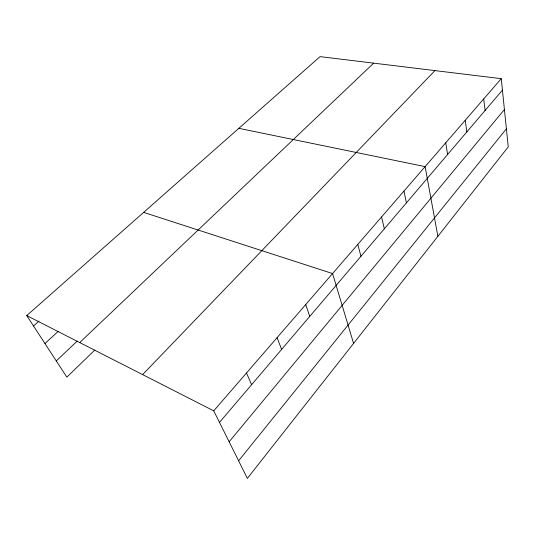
<?xml version="1.0" encoding="UTF-8"?>
<svg xmlns="http://www.w3.org/2000/svg" width="535" height="535" viewBox="0 0 535 535"><rect width="100%" height="100%" fill="white"/><g stroke="black" fill="none" stroke-linecap="round" stroke-linejoin="round"><path stroke-width="0.8" d="M238.603 460.789L506.398 128.788M229.14 441.783L504.418 109.501M219.49 422.403L502.432 90.114M501.255 78.672L508.25 146.891L247.357 478.377L213.732 410.84L501.255 78.672L320.057 56.623L26.75 315.59L66.855 377.148L94.789 350.03M142.618 374.614L434.942 70.607M79.722 342.574L373.671 63.15M56.282 360.918L77.241 341.076M44.96 343.537L58.255 331.279M33.524 325.982L39.015 321.06M238.837 128.333L425.118 166.632L437.871 236.316M143.641 212.382L332.563 273.559L353.588 343.403M26.75 315.59L213.732 410.84M246.495 372.989L251.611 384.685M277.083 337.645L281.624 349.429M305.712 304.575L309.745 316.406M357.795 244.408L360.951 256.265M381.549 216.969L384.337 228.806M403.952 191.089L406.406 202.885M445.735 142.818L447.601 154.501M465.236 120.281L466.854 131.891M483.72 98.935L485.105 110.457"/></g></svg>
